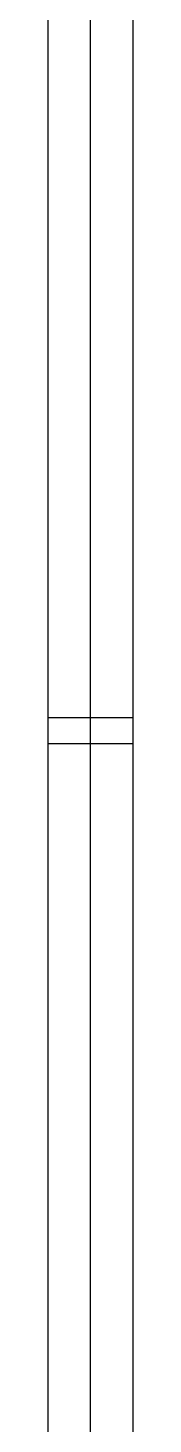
# Model space of a CAD drawing. Header units: metres. Extents: x 244.4 to 340.3, y -4.1 to 64.3.
# Drawn here: x 272.526 to 272.676, y 47.272 to 49.736 of the extents above; entities that cross this region are included whole.
import ezdxf

# ---------------------------------------------------------------- set-up
doc = ezdxf.new("R2010")
doc.units = ezdxf.units.M
doc.layers.add('SectionCutEdges', color=6, linetype='Continuous', lineweight=30)

msp = doc.modelspace()

# ---------------------------------------------------------------- linework, layer by layer
for p, q in [((272.6012, 47.1482), (272.6012, 49.8287)), ((272.5262, 48.5187), (272.6762, 48.5187)), ((272.5262, 48.473), (272.6762, 48.473))]:
    msp.add_line(p, q)
at = {"layer": 'SectionCutEdges'}
for p, q in [((272.6762, 50.7358), (272.6762, 47.1482)), ((272.5262, 47.1173), (272.5262, 50.5858))]:
    msp.add_line(p, q, dxfattribs=at)

doc.saveas('drawing.dxf')
